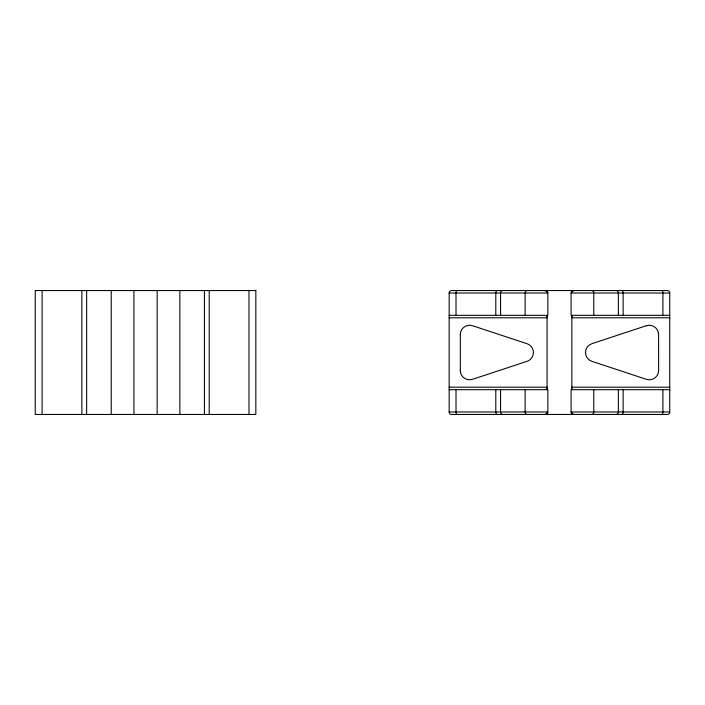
<?xml version="1.0" encoding="UTF-8"?>
<svg xmlns="http://www.w3.org/2000/svg" width="705" height="705" viewBox="0 0 705 705"><rect width="100%" height="100%" fill="white"/><g stroke="black" fill="none" stroke-linecap="round" stroke-linejoin="round"><path stroke-width="1.06" d="M449.164 317.796L547.062 317.796L547.071 316.571M669.75 387.195L571.852 387.195L571.843 388.006M571.843 388.058L571.852 387.195M547.062 317.796L547.071 316.342M449.164 389.68L547.838 389.68L547.838 411.984L449.164 411.984L449.164 293.016L547.838 293.016L547.838 315.32L449.164 315.32M669.75 315.32L571.076 315.32L571.076 293.016L669.75 293.016L669.75 411.984A2.476 2.476 0 0 1 667.274 414.461L451.641 414.461A2.476 2.476 0 0 1 449.164 411.984M669.75 317.796L571.852 317.796L571.843 316.73M449.164 387.195L547.062 387.195L547.08 389.336L547.071 388.887M669.75 389.68L571.076 389.68L571.076 411.984A2.476 2.476 0 0 0 573.553 414.461M571.076 411.984L669.75 411.984M571.826 315.435L571.843 316.157M547.071 388.508L547.062 387.248M571.843 316.757L571.852 317.373M662.903 315.32L662.903 293.016A2.476 1.11 -90 0 0 661.792 290.539M662.903 389.68L662.903 411.984A2.476 1.11 -90 0 1 661.792 414.461M623.123 315.32L623.123 293.016A2.476 1.11 -90 0 0 622.013 290.539M623.123 389.68L623.123 411.984A2.476 1.11 -90 0 1 622.013 414.461M618.355 315.32L618.355 293.016A2.476 2.062 -90 0 0 616.293 290.539M618.355 389.68L618.355 411.984A2.476 2.062 -90 0 1 616.293 414.461M593.777 315.32L593.777 293.016A2.476 2.062 -90 0 0 591.715 290.539M593.777 389.68L593.777 411.984A2.476 2.062 -90 0 1 591.715 414.461M571.852 315.32L571.852 389.68M547.062 315.32L547.062 389.68M525.137 315.32L525.137 293.016A2.476 2.062 -90 0 1 527.199 290.539M525.137 389.68L525.137 411.984A2.476 2.062 -90 0 0 527.199 414.461M500.559 315.32L500.559 293.016A2.476 2.062 -90 0 1 502.621 290.539M500.559 389.68L500.559 411.984A2.476 2.062 -90 0 0 502.621 414.461M495.791 315.32L495.791 293.016A2.476 1.11 -90 0 1 496.902 290.539M495.791 389.68L495.791 411.984A2.476 1.11 -90 0 0 496.902 414.461M460.312 334.487L460.312 370.513M456.012 315.32L456.012 293.016A2.476 1.11 90 0 1 457.122 290.539M456.012 389.68L456.012 411.984A2.476 1.11 90 0 0 457.122 414.461M248.988 290.539L248.988 414.461M209.209 290.539L209.209 414.461M204.441 290.539L204.441 414.461M179.863 290.539L179.863 414.461M157.162 290.539L157.162 414.461M133.924 290.539L133.924 414.461M111.223 290.539L111.223 414.461M86.644 290.539L86.644 414.461M81.877 290.539L81.877 414.461M42.097 290.539L42.097 414.461M545.362 290.539A2.476 2.476 0 0 1 547.838 293.016M449.164 293.016A2.476 2.476 0 0 1 451.641 290.539L667.274 290.539A2.476 2.476 0 0 1 669.75 293.016M460.277 334.487A9.315 9.315 0 0 1 472.588 325.754L527.084 343.723A9.271 9.271 0 0 1 527.093 361.312L472.597 379.29A9.315 9.315 0 0 1 460.277 370.513M574.328 414.461A2.476 2.476 0 0 1 571.975 412.769M546.939 412.769A2.476 2.476 0 0 1 544.586 414.461M547.838 411.984A2.476 2.476 0 0 1 545.362 414.461M571.975 292.231A2.476 2.476 0 0 1 574.328 290.539M544.586 290.539A2.476 2.476 0 0 1 546.939 292.231M571.076 293.016A2.476 2.476 0 0 1 573.553 290.539M646.309 325.71L591.83 343.723A9.271 9.271 0 0 0 591.821 361.312L646.309 379.29A9.315 9.315 0 0 0 658.629 370.513L658.593 334.487A9.315 9.315 0 0 0 646.326 325.754M255.836 290.539L35.25 290.539L35.25 414.461L255.836 414.461L255.836 290.539"/></g></svg>
